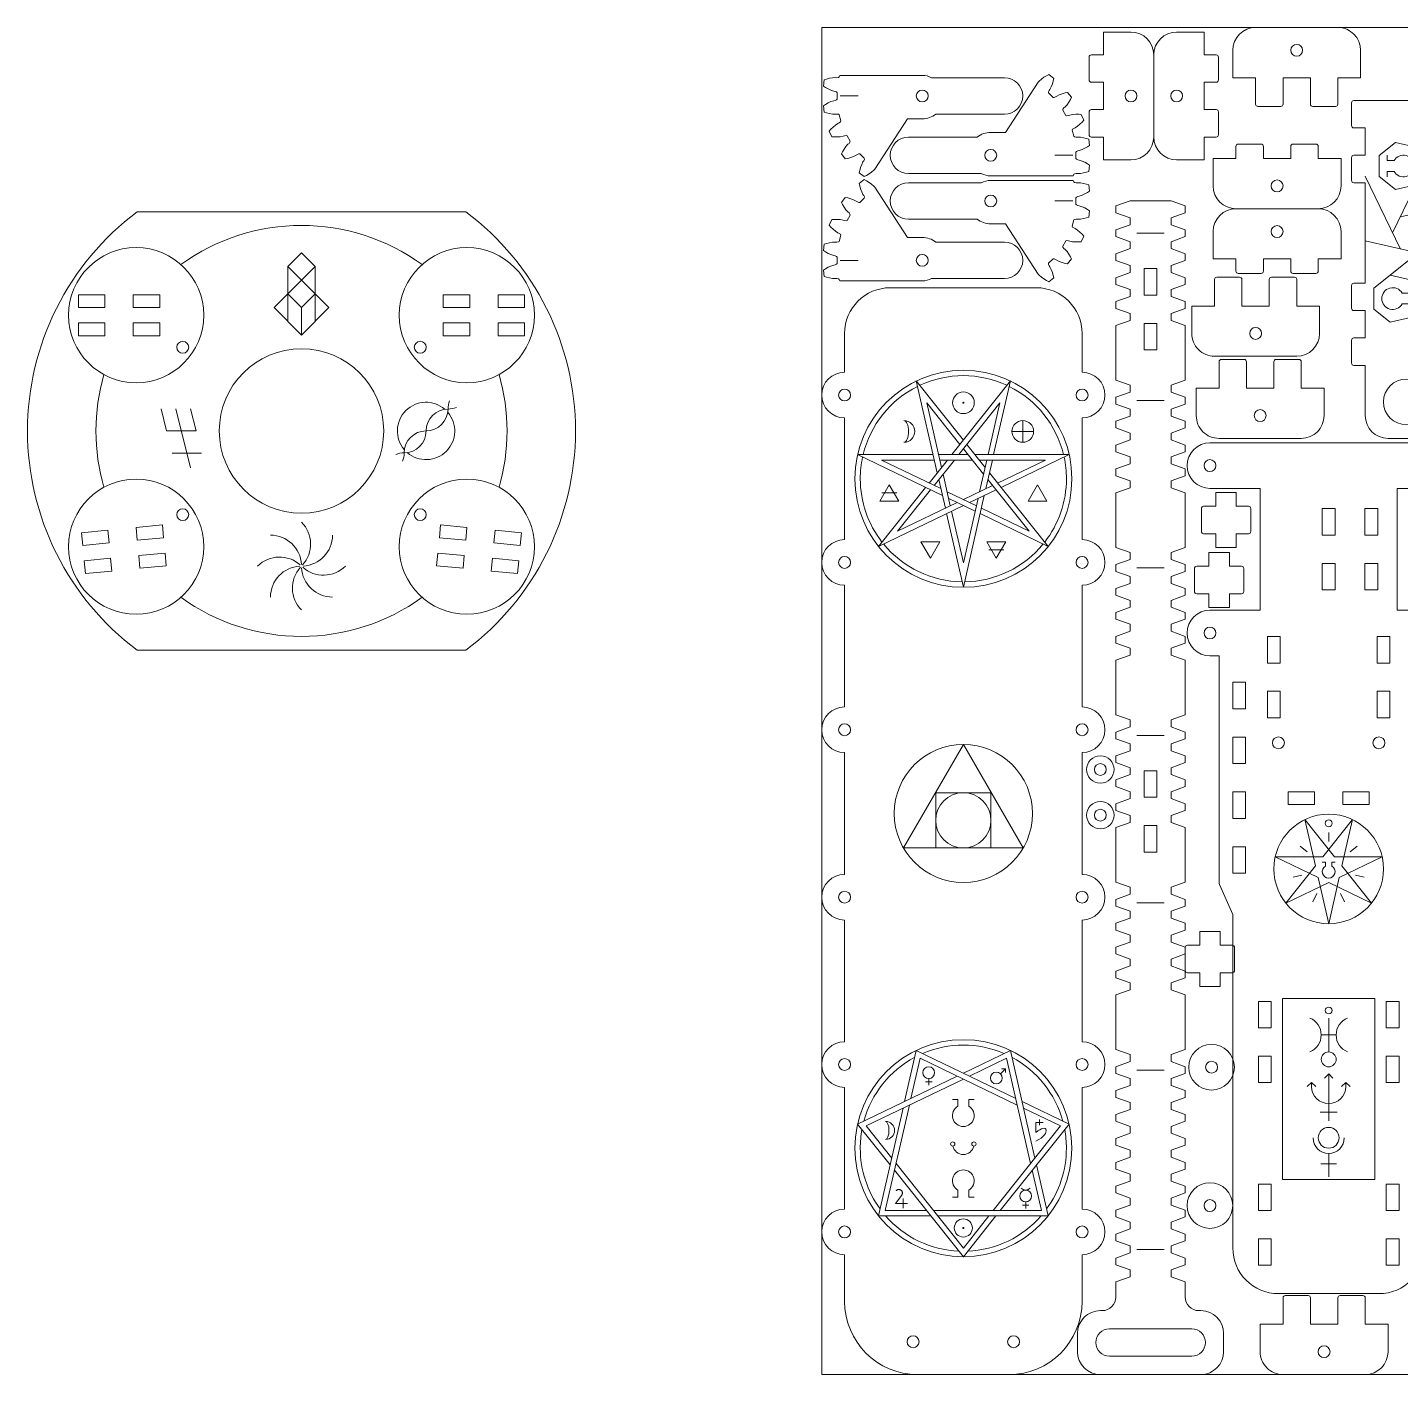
# Model space of a CAD drawing. Header units: millimetres. Extents: x -174 to 931, y -23 to 951.
# Drawn here: x -173.9 to 126.7, y 0 to 295 of the extents above; entities that cross this region are included whole.
import ezdxf

# ---------------------------------------------------------------- set-up
doc = ezdxf.new("R2010")
doc.units = ezdxf.units.MM
doc.layers.get('0').update_dxf_attribs({"lineweight": 25, "true_color": 0xffffff})
doc.layers.add('a', color=7, linetype='Continuous', true_color=0xffffff)
for name, color, linetype, lineweight, true_color in [('First Cuts (Holes)', 3, 'Continuous', 5, 0x00ff00), ('lables', 1, 'Continuous', 5, 0xff0000), ('Mid Cuts', 5, 'Continuous', 5, 0x0000ff), ('Outlines', 4, 'Continuous', 5, 0x00ffff)]:
    doc.layers.add(name, color=color, linetype=linetype, lineweight=lineweight, true_color=true_color)

# ---------------------------------------------------------------- blocks, each defined once
blk = doc.blocks.new('Hole - Screw')
at = {"layer": 'First Cuts (Holes)'}
blk.add_circle((0, 0), 1.3, dxfattribs=at)
blk = doc.blocks.new('Spine - Drive')
at = {"layer": 'lables'}
for p, q in [((-10.3, -20.42), (-5.71, -40.52)), ((0.01, -33.35), (-10.3, -20.42)), ((10.32, -20.42), (-2.54, -36.54)), ((6.64, -36.54), (10.32, -20.42)), ((-7.99, -25.23), (-4.77, -39.33)), ((-0.75, -34.3), (-7.99, -25.23)), ((8, -25.23), (-1.02, -36.54)), ((5.42, -36.54), (8, -25.23)), ((13.01, -29.08), (13.01, -33.83)), ((10.63, -31.46), (15.39, -31.46)), ((4.44, -40.81), (0.01, -35.25)), ((4.78, -39.33), (0.77, -34.3)), ((-6.62, -36.54), (-23.16, -36.54)), ((-23.16, -36.54), (-4.58, -45.48)), ((-17.95, -37.73), (-4.92, -44)), ((-6.35, -37.73), (-17.95, -37.73)), ((-3.49, -37.73), (-7.5, -42.76)), ((-1.97, -37.73), (-6.4, -43.29)), ((1.03, -36.54), (-5.4, -36.54)), ((1.98, -37.73), (-5.13, -37.73)), ((23.17, -36.54), (2.55, -36.54)), ((17.97, -37.73), (3.5, -37.73)), ((3.56, -44.66), (5.15, -37.73)), ((4.93, -44), (6.37, -37.73)), ((7.51, -42.76), (17.97, -37.73)), ((8.27, -43.71), (23.17, -36.54)), ((-5.38, -42), (-3.94, -48.28)), ((-4.43, -40.81), (-2.85, -47.75)), ((14.41, -53.31), (5.39, -42)), ((18.58, -56.64), (5.73, -40.52)), ((-8.26, -43.71), (-18.57, -56.64)), ((-16.21, -43.15), (-18.27, -46.71)), ((-17.83, -44.93), (-14.59, -44.93)), ((-14.15, -46.71), (-16.21, -43.15)), ((-7.16, -44.24), (-14.4, -53.31)), ((-3.55, -44.66), (2.86, -47.75)), ((0.01, -46.38), (6.42, -43.29)), ((1.38, -47.03), (7.18, -44.24)), ((16.22, -43.15), (14.16, -46.71)), ((18.28, -46.71), (16.22, -43.15)), ((-18.57, -56.64), (0.01, -47.69)), ((-18.27, -46.71), (-14.15, -46.71)), ((-14.4, -53.31), (-1.36, -47.03)), ((-3.21, -46.14), (2.59, -48.94)), ((0.01, -65.59), (4.59, -45.48)), ((0.01, -60.25), (3.23, -46.14)), ((14.16, -46.71), (18.28, -46.71)), ((-3.67, -49.47), (0.01, -65.59)), ((-2.57, -48.94), (0.01, -60.25)), ((3.69, -49.47), (18.58, -56.64)), ((3.96, -48.28), (14.41, -53.31)), ((-5.15, -55.62), (-9.27, -55.62)), ((-9.27, -55.62), (-7.21, -59.19)), ((-7.21, -59.19), (-5.15, -55.62)), ((9.28, -55.62), (5.17, -55.62)), ((5.17, -55.62), (7.22, -59.19)), ((7.22, -59.19), (9.28, -55.62)), ((5.6, -57.4), (8.85, -57.4)), ((0, -100), (-13.1, -122.69)), ((13.1, -122.69), (0, -100)), ((6.05, -110.59), (-6.05, -110.59)), ((-6.05, -110.59), (-6.05, -122.69)), ((6.05, -122.69), (6.05, -110.59)), ((-13.1, -122.69), (13.1, -122.69)), ((-12.86, -178.18), (-10.31, -167.03)), ((-10.31, -167.03), (11.49, -177.52)), ((0, -171.99), (10.31, -167.03)), ((10.31, -167.03), (15.69, -190.61)), ((-9.48, -168.74), (11.82, -179)), ((1.37, -172.65), (9.48, -168.74)), ((8.13, -172.15), (9.24, -171.04)), ((9.24, -171.04), (8.39, -171.04)), ((9.24, -171.04), (9.24, -171.89)), ((9.48, -168.74), (14.74, -191.8)), ((-23.16, -183.15), (-1.37, -172.65)), ((-21.31, -183.57), (0, -173.31)), ((-8.29, -173.89), (-6.86, -173.89)), ((-7.58, -173.17), (-7.58, -174.6)), ((-18.58, -203.25), (-13.19, -179.66)), ((-2.38, -177.74), (-1.19, -177.74)), ((-1.19, -177.74), (-1.19, -179.25)), ((1.19, -177.74), (2.38, -177.74)), ((1.19, -177.74), (1.19, -179.25)), ((12.86, -178.18), (23.16, -183.15)), ((13.19, -179.66), (21.31, -183.57)), ((-16.03, -192.09), (-23.16, -183.15)), ((23.16, -183.15), (8.08, -202.06)), ((15.9, -182.77), (17.45, -182.77)), ((16.67, -183.36), (16.67, -182.17)), ((-15.69, -190.61), (-21.31, -183.57)), ((21.31, -183.57), (6.56, -202.06)), ((0, -210.29), (-14.74, -191.8)), ((16.03, -192.09), (18.58, -203.25)), ((0, -212.19), (-15.08, -193.28)), ((15.08, -193.28), (17.09, -202.06)), ((-1.19, -199.13), (-1.19, -197.62)), ((1.19, -199.13), (1.19, -197.62)), ((-13.48, -198.73), (-14.84, -200.53)), ((-12.26, -200.53), (-14.84, -200.53)), ((-13.18, -201.56), (-13.18, -199.48)), ((-2.38, -199.13), (-1.19, -199.13)), ((1.19, -199.13), (2.38, -199.13)), ((12.94, -200.9), (14.37, -200.9)), ((13.65, -200.18), (13.65, -201.61)), ((-7.13, -203.25), (-18.58, -203.25)), ((-8.08, -202.06), (-17.09, -202.06)), ((17.09, -202.06), (-6.56, -202.06)), ((18.58, -203.25), (-5.61, -203.25)), ((7.13, -203.25), (0, -212.19)), ((0, -210.29), (5.61, -203.25))]:
    blk.add_line(p, q, dxfattribs=at)
at = {"layer": 'lables', "flags": 128}
for points in [[(9.55, -21.37, 0.221924), (-9.54, -21.37)], [(-10.03, -21.61, 0.221924), (-21.94, -36.54)], [(21.95, -36.54, 0.221924), (10.04, -21.61)], [(-22.06, -37.07, 0.053142), (-22.57, -41.83, 0.166814), (-17.81, -55.69)], [(17.82, -55.69, 0.166814), (22.58, -41.83, 0.053142), (22.07, -37.07)], [(-17.47, -56.11, 0.221924), (-0.26, -64.4)], [(0.28, -64.4, 0.221924), (17.48, -56.11)], [(8.92, -167.7, 0.20588), (-8.92, -167.7)], [(-10.65, -168.53, 0.20588), (-21.77, -182.48)], [(21.77, -182.48, 0.20588), (10.65, -168.53)], [(-22.2, -184.36, 0.045453), (-22.57, -188.43, 0.15894), (-18.23, -201.74)], [(18.23, -201.74, 0.15894), (22.57, -188.43, 0.045453), (22.2, -184.36)], [(-13.48, -198.74, 0.049246), (-13.41, -198.6, 0.049246), (-13.36, -198.45, 0.049246), (-13.34, -198.3, 0.049246), (-13.35, -198.15, 0.049246), (-13.39, -198, 0.049246), (-13.46, -197.86, 0.049246), (-13.55, -197.73, 0.049246), (-13.67, -197.63, 0.049246), (-13.8, -197.55, 0.049246), (-13.95, -197.5, 0.049246), (-14.1, -197.48, 0.049246), (-14.26, -197.49, 0.049246), (-14.41, -197.53, 0.049246), (-14.55, -197.6, 0.038177), (-14.64, -197.68, 0.038177), (-14.73, -197.76)], [(-17.03, -203.25, 0.20588), (-0.96, -210.99)], [(0.96, -210.99, 0.20588), (17.03, -203.25)]]:
    blk.add_lwpolyline(points, format="xyb", dxfattribs=at)
for points in [[(-11.49, -177.52), (-9.48, -168.74)], [(-17.09, -202.06), (-11.82, -179)], [(15.9, -182.77), (15.9, -185.02)]]:
    blk.add_lwpolyline(points, dxfattribs=at)
at = {"layer": 'lables'}
for centre, radius in [((0.01, -41.83), 23.76), ((0.01, -25.19), 2.38), ((0.01, -25.19), 0.119), ((13.01, -31.46), 2.38), ((0, -115.13), 15.13), ((0, -116.64), 6.05), ((0, -188.43), 23.76), ((-7.58, -171.89), 1.29), ((7.21, -173.06), 1.29), ((-2.32, -187.51), 0.463), ((2.32, -187.51), 0.463), ((13.65, -198.9), 1.29), ((0, -205.9), 1.98), ((0, -205.9), 0.119)]:
    blk.add_circle(centre, radius, dxfattribs=at)
for centre, radius, start, end in [((-13, -31.46), 2.38, 270, 90), ((0, -181.31), 2.38, 120, 60), ((-17.03, -184.55), 1.98, 270, 89.993), ((0, -187.51), 2.32, 191.4783, 348.5217), ((0, -195.56), 2.38, 300, 240), ((13.65, -196.32), 1.29, 220.3649, 319.6351)]:
    blk.add_arc(centre, radius, start, end, dxfattribs=at)
for centre, major_axis, ratio, start_param in [((-13, -31.46), (0, 2.38), 0.416667, 3.141593), ((-17.03, -184.55), (0, 1.98), 0.374351, 3.142245)]:
    blk.add_ellipse(centre, major_axis=major_axis, ratio=ratio, start_param=start_param, end_param=6.283185, dxfattribs=at)
blk.add_open_spline([(15.9, -185.02), (18.28, -182.77), (19.47, -185.02), (15.9, -186.92)], degree=3, dxfattribs=at)
at = {"layer": 'Outlines'}
for p, q in [((-16, 0), (16, 0)), ((-26, -18.5), (-26, -10)), ((26, -18.5), (26, -10)), ((-26, -55.15), (-26, -28.5)), ((26, -55.15), (26, -28.5)), ((-26, -91.8), (-26, -65.15)), ((26, -91.8), (26, -65.15)), ((-26, -128.46), (-26, -101.8)), ((26, -128.46), (26, -101.8)), ((-26, -165.11), (-26, -138.46)), ((26, -165.11), (26, -138.46)), ((-26, -201.76), (-26, -175.11)), ((26, -201.76), (26, -175.11)), ((-26, -211.76), (-26, -222)), ((26, -211.76), (26, -222)), ((-10, -238), (10, -238))]:
    blk.add_line(p, q, dxfattribs=at)
for centre, radius, start, end in [((-16, -10), 10, 90, 180), ((16, -10), 10, 0, 90), ((-26, -23.5), 5, 90, 270), ((26, -23.5), 5, 270, 90), ((-26, -60.15), 5, 90, 270), ((26, -60.15), 5, 270, 90), ((-26, -96.8), 5, 90, 270), ((26, -96.8), 5, 270, 90), ((-26, -133.46), 5, 90, 270), ((26, -133.46), 5, 270, 90), ((-26, -170.11), 5, 90, 270), ((26, -170.11), 5, 270, 90), ((-26, -206.76), 5, 90, 270), ((26, -206.76), 5, 270, 90), ((-10, -222), 16, 180, 270), ((10, -222), 16, 270, 0)]:
    blk.add_arc(centre, radius, start, end, dxfattribs=at)
for p in [(-26, -23.5), (26, -23.5), (-26, -60.15), (26, -60.15), (-26, -96.8), (26, -96.8), (-26, -133.46), (26, -133.46), (-26, -170.11), (26, -170.11), (-26, -206.76), (26, -206.76), (-11, -230.82), (11, -230.82)]:
    blk.add_blockref('Hole - Screw', p, dxfattribs=at)
blk = doc.blocks.new('Hole - Mount')
at = {"layer": 'First Cuts (Holes)'}
for p, q in [((-1.4, 8.9), (1.4, 8.9)), ((-1.4, 3.1), (-1.4, 8.9)), ((1.4, 8.9), (1.4, 3.1)), ((1.4, 3.1), (-1.4, 3.1)), ((-1.4, -3.1), (1.4, -3.1)), ((-1.4, -8.9), (-1.4, -3.1)), ((1.4, -3.1), (1.4, -8.9)), ((1.4, -8.9), (-1.4, -8.9))]:
    blk.add_line(p, q, dxfattribs=at)
blk = doc.blocks.new('Slider - Base Gear')
at = {"layer": 'First Cuts (Holes)'}
for p, q in [((9, -247), (-9, -247)), ((-9, -253), (9, -253))]:
    blk.add_line(p, q, dxfattribs=at)
for centre, start, end in [((-9, -250), 90, 270), ((9, -250), 270, 90)]:
    blk.add_arc(centre, 3, start, end, dxfattribs=at)
at = {"layer": 'lables'}
for p, q in [((3, -7.1), (-3, -7.1)), ((3, -43.75), (-3, -43.75)), ((3, -80.4), (-3, -80.4)), ((3, -117.05), (-3, -117.05)), ((3, -153.71), (-3, -153.71)), ((3, -190.36), (-3, -190.36)), ((3, -229.63), (-3, -229.63))]:
    blk.add_line(p, q, dxfattribs=at)
at = {"layer": 'Outlines'}
for p, q in [((-4.5, 0), (-7.59, -1.12)), ((4.5, 0), (-4.5, 0)), ((4.5, 0), (7.59, -1.12)), ((-7.59, -1.12), (-7.59, -2.6)), ((-7.59, -2.6), (-4.5, -3.72)), ((7.59, -2.6), (4.5, -3.72)), ((7.59, -1.12), (7.59, -2.6)), ((-4.5, -5.24), (-7.59, -6.36)), ((-4.5, -3.72), (-4.5, -5.24)), ((4.5, -3.72), (4.5, -5.24)), ((4.5, -5.24), (7.59, -6.36)), ((-7.59, -6.36), (-7.59, -7.83)), ((-7.59, -7.83), (-4.5, -8.96)), ((-4.5, -8.96), (-4.5, -10.47)), ((7.59, -7.83), (4.5, -8.96)), ((4.5, -8.96), (4.5, -10.47)), ((7.59, -6.36), (7.59, -7.83)), ((-4.5, -10.47), (-7.59, -11.6)), ((-7.59, -11.6), (-7.59, -13.07)), ((4.5, -10.47), (7.59, -11.6)), ((7.59, -11.6), (7.59, -13.07)), ((-7.59, -13.07), (-4.5, -14.19)), ((-4.5, -14.19), (-4.5, -15.71)), ((7.59, -13.07), (4.5, -14.19)), ((4.5, -14.19), (4.5, -15.71)), ((-4.5, -15.71), (-7.59, -16.83)), ((-7.59, -16.83), (-7.59, -18.31)), ((4.5, -15.71), (7.59, -16.83)), ((7.59, -16.83), (7.59, -18.31)), ((-7.59, -18.31), (-4.5, -19.43)), ((-4.5, -20.94), (-7.59, -22.07)), ((-4.5, -19.43), (-4.5, -20.94)), ((7.59, -18.31), (4.5, -19.43)), ((4.5, -19.43), (4.5, -20.94)), ((4.5, -20.94), (7.59, -22.07)), ((-7.59, -22.07), (-7.59, -23.54)), ((-7.59, -23.54), (-4.5, -24.67)), ((7.59, -23.54), (4.5, -24.67)), ((7.59, -22.07), (7.59, -23.54)), ((-4.5, -26.18), (-7.59, -27.3)), ((-4.5, -24.67), (-4.5, -26.18)), ((4.5, -24.67), (4.5, -26.18)), ((4.5, -26.18), (7.59, -27.3)), ((-7.59, -27.3), (-7.59, -37.78)), ((7.59, -27.3), (7.59, -37.78)), ((-7.59, -37.78), (-7.59, -39.25)), ((7.59, -37.78), (7.59, -39.25)), ((-7.59, -39.25), (-4.5, -40.37)), ((-4.5, -41.89), (-7.59, -43.01)), ((-4.5, -40.37), (-4.5, -41.89)), ((7.59, -39.25), (4.5, -40.37)), ((4.5, -40.37), (4.5, -41.89)), ((4.5, -41.89), (7.59, -43.01)), ((-7.59, -43.01), (-7.59, -44.49)), ((-7.59, -44.49), (-4.5, -45.61)), ((7.59, -44.49), (4.5, -45.61)), ((7.59, -43.01), (7.59, -44.49)), ((-4.5, -47.12), (-7.59, -48.25)), ((-4.5, -45.61), (-4.5, -47.12)), ((4.5, -45.61), (4.5, -47.12)), ((4.5, -47.12), (7.59, -48.25)), ((-7.59, -48.25), (-7.59, -49.72)), ((-7.59, -49.72), (-4.5, -50.85)), ((-4.5, -50.85), (-4.5, -52.36)), ((7.59, -49.72), (4.5, -50.85)), ((4.5, -50.85), (4.5, -52.36)), ((7.59, -48.25), (7.59, -49.72)), ((-4.5, -52.36), (-7.59, -53.48)), ((-7.59, -53.48), (-7.59, -54.96)), ((4.5, -52.36), (7.59, -53.48)), ((7.59, -53.48), (7.59, -54.96)), ((-7.59, -54.96), (-4.5, -56.08)), ((-4.5, -56.08), (-4.5, -57.6)), ((7.59, -54.96), (4.5, -56.08)), ((4.5, -56.08), (4.5, -57.6)), ((-4.5, -57.6), (-7.59, -58.72)), ((-7.59, -58.72), (-7.59, -60.19)), ((4.5, -57.6), (7.59, -58.72)), ((7.59, -58.72), (7.59, -60.19)), ((-7.59, -60.19), (-4.5, -61.32)), ((-4.5, -62.83), (-7.59, -63.96)), ((-4.5, -61.32), (-4.5, -62.83)), ((7.59, -60.19), (4.5, -61.32)), ((4.5, -61.32), (4.5, -62.83)), ((4.5, -62.83), (7.59, -63.96)), ((-7.59, -63.96), (-7.59, -75.9)), ((7.59, -63.96), (7.59, -75.9)), ((-7.59, -75.9), (-4.5, -77.03)), ((-4.5, -77.03), (-4.5, -78.54)), ((7.59, -75.9), (4.5, -77.03)), ((4.5, -77.03), (4.5, -78.54)), ((-4.5, -78.54), (-7.59, -79.66)), ((-7.59, -79.66), (-7.59, -81.14)), ((-7.59, -81.14), (-4.5, -82.26)), ((4.5, -78.54), (7.59, -79.66)), ((7.59, -81.14), (4.5, -82.26)), ((7.59, -79.66), (7.59, -81.14)), ((-4.5, -83.78), (-7.59, -84.9)), ((-4.5, -82.26), (-4.5, -83.78)), ((4.5, -82.26), (4.5, -83.78)), ((4.5, -83.78), (7.59, -84.9)), ((-7.59, -84.9), (-7.59, -86.37)), ((-7.59, -86.37), (-4.5, -87.5)), ((7.59, -86.37), (4.5, -87.5)), ((7.59, -84.9), (7.59, -86.37)), ((-4.5, -89.01), (-7.59, -90.14)), ((-7.59, -90.14), (-7.59, -91.61)), ((-4.5, -87.5), (-4.5, -89.01)), ((4.5, -87.5), (4.5, -89.01)), ((4.5, -89.01), (7.59, -90.14)), ((7.59, -90.14), (7.59, -91.61)), ((-7.59, -91.61), (-4.5, -92.73)), ((-4.5, -92.73), (-4.5, -94.25)), ((7.59, -91.61), (4.5, -92.73)), ((4.5, -92.73), (4.5, -94.25)), ((-4.5, -94.25), (-7.59, -95.37)), ((-7.59, -95.37), (-7.59, -96.85)), ((4.5, -94.25), (7.59, -95.37)), ((7.59, -95.37), (7.59, -96.85)), ((-7.59, -96.85), (-4.5, -97.97)), ((-4.5, -97.97), (-4.5, -99.48)), ((7.59, -96.85), (4.5, -97.97)), ((4.5, -97.97), (4.5, -99.48)), ((-4.5, -99.48), (-7.59, -100.61)), ((-7.59, -100.61), (-7.59, -112.55)), ((4.5, -99.48), (7.59, -100.61)), ((7.59, -100.61), (7.59, -112.55)), ((-7.59, -112.55), (-4.5, -113.68)), ((-4.5, -113.68), (-4.5, -115.19)), ((7.59, -112.55), (4.5, -113.68)), ((4.5, -113.68), (4.5, -115.19)), ((-4.5, -115.19), (-7.59, -116.32)), ((-7.59, -116.32), (-7.59, -117.79)), ((4.5, -115.19), (7.59, -116.32)), ((7.59, -116.32), (7.59, -117.79)), ((-7.59, -117.79), (-4.5, -118.91)), ((-4.5, -118.91), (-4.5, -120.43)), ((7.59, -117.79), (4.5, -118.91)), ((4.5, -118.91), (4.5, -120.43)), ((-4.5, -120.43), (-7.59, -121.55)), ((-7.59, -121.55), (-7.59, -123.03)), ((-7.59, -123.03), (-4.5, -124.15)), ((4.5, -120.43), (7.59, -121.55)), ((7.59, -123.03), (4.5, -124.15)), ((7.59, -121.55), (7.59, -123.03)), ((-4.5, -125.66), (-7.59, -126.79)), ((-4.5, -124.15), (-4.5, -125.66)), ((4.5, -124.15), (4.5, -125.66)), ((4.5, -125.66), (7.59, -126.79)), ((-7.59, -126.79), (-7.59, -128.26)), ((-7.59, -128.26), (-4.5, -129.39)), ((7.59, -128.26), (4.5, -129.39)), ((7.59, -126.79), (7.59, -128.26)), ((-4.5, -130.9), (-7.59, -132.02)), ((-7.59, -132.02), (-7.59, -133.5)), ((-4.5, -129.39), (-4.5, -130.9)), ((4.5, -129.39), (4.5, -130.9)), ((4.5, -130.9), (7.59, -132.02)), ((7.59, -132.02), (7.59, -133.5)), ((-7.59, -133.5), (-4.5, -134.62)), ((-4.5, -134.62), (-4.5, -136.14)), ((7.59, -133.5), (4.5, -134.62)), ((4.5, -134.62), (4.5, -136.14)), ((-4.5, -136.14), (-7.59, -137.26)), ((-7.59, -137.26), (-7.59, -149.21)), ((4.5, -136.14), (7.59, -137.26)), ((7.59, -137.26), (7.59, -149.21)), ((-7.59, -149.21), (-4.5, -150.33)), ((7.59, -149.21), (4.5, -150.33)), ((-4.5, -151.84), (-7.59, -152.97)), ((-7.59, -152.97), (-7.59, -154.44)), ((-4.5, -150.33), (-4.5, -151.84)), ((4.5, -150.33), (4.5, -151.84)), ((4.5, -151.84), (7.59, -152.97)), ((7.59, -152.97), (7.59, -154.44)), ((-7.59, -154.44), (-4.5, -155.57)), ((-4.5, -155.57), (-4.5, -157.08)), ((7.59, -154.44), (4.5, -155.57)), ((4.5, -155.57), (4.5, -157.08)), ((-4.5, -157.08), (-7.59, -158.2)), ((-7.59, -158.2), (-7.59, -159.68)), ((4.5, -157.08), (7.59, -158.2)), ((7.59, -158.2), (7.59, -159.68)), ((-7.59, -159.68), (-4.5, -160.8)), ((-4.5, -162.32), (-7.59, -163.44)), ((-4.5, -160.8), (-4.5, -162.32)), ((7.59, -159.68), (4.5, -160.8)), ((4.5, -160.8), (4.5, -162.32)), ((4.5, -162.32), (7.59, -163.44)), ((-7.59, -163.44), (-7.59, -164.91)), ((-7.59, -164.91), (-4.5, -166.04)), ((7.59, -164.91), (4.5, -166.04)), ((7.59, -163.44), (7.59, -164.91)), ((-4.5, -167.55), (-7.59, -168.68)), ((-4.5, -166.04), (-4.5, -167.55)), ((4.5, -166.04), (4.5, -167.55)), ((4.5, -167.55), (7.59, -168.68)), ((-7.59, -168.68), (-7.59, -170.15)), ((-7.59, -170.15), (-4.5, -171.27)), ((-4.5, -171.27), (-4.5, -172.79)), ((7.59, -170.15), (4.5, -171.27)), ((4.5, -171.27), (4.5, -172.79)), ((7.59, -168.68), (7.59, -170.15)), ((-4.5, -172.79), (-7.59, -173.91)), ((-7.59, -173.91), (-7.59, -185.86)), ((4.5, -172.79), (7.59, -173.91)), ((7.59, -173.91), (7.59, -185.86)), ((-7.59, -185.86), (-4.5, -186.98)), ((7.59, -185.86), (4.5, -186.98)), ((-4.5, -188.5), (-7.59, -189.62)), ((-4.5, -186.98), (-4.5, -188.5)), ((4.5, -186.98), (4.5, -188.5)), ((4.5, -188.5), (7.59, -189.62)), ((-7.59, -189.62), (-7.59, -191.09)), ((-7.59, -191.09), (-4.5, -192.22)), ((-4.5, -192.22), (-4.5, -193.73)), ((7.59, -191.09), (4.5, -192.22)), ((4.5, -192.22), (4.5, -193.73)), ((7.59, -189.62), (7.59, -191.09)), ((-4.5, -193.73), (-7.59, -194.86)), ((-7.59, -194.86), (-7.59, -196.33)), ((4.5, -193.73), (7.59, -194.86)), ((7.59, -194.86), (7.59, -196.33)), ((-7.59, -196.33), (-4.5, -197.45)), ((-4.5, -197.45), (-4.5, -198.97)), ((7.59, -196.33), (4.5, -197.45)), ((4.5, -197.45), (4.5, -198.97)), ((-4.5, -198.97), (-7.59, -200.09)), ((-7.59, -200.09), (-7.59, -201.57)), ((4.5, -198.97), (7.59, -200.09)), ((7.59, -200.09), (7.59, -201.57)), ((-7.59, -201.57), (-4.5, -202.69)), ((-4.5, -204.2), (-7.59, -205.33)), ((-4.5, -202.69), (-4.5, -204.2)), ((7.59, -201.57), (4.5, -202.69)), ((4.5, -202.69), (4.5, -204.2)), ((4.5, -204.2), (7.59, -205.33)), ((-7.59, -205.33), (-7.59, -206.8)), ((-7.59, -206.8), (-4.5, -207.93)), ((7.59, -206.8), (4.5, -207.93)), ((7.59, -205.33), (7.59, -206.8)), ((-4.5, -209.44), (-7.59, -210.56)), ((-4.5, -207.93), (-4.5, -209.44)), ((4.5, -207.93), (4.5, -209.44)), ((4.5, -209.44), (7.59, -210.56)), ((-7.59, -210.56), (-7.59, -212.04)), ((-7.59, -212.04), (-4.5, -213.16)), ((-4.5, -213.16), (-4.5, -214.68)), ((7.59, -212.04), (4.5, -213.16)), ((4.5, -213.16), (4.5, -214.68)), ((7.59, -210.56), (7.59, -212.04)), ((-4.5, -214.68), (-7.59, -215.8)), ((-7.59, -215.8), (-7.59, -217.27)), ((4.5, -214.68), (7.59, -215.8)), ((7.59, -215.8), (7.59, -217.27)), ((-7.59, -217.27), (-4.5, -218.4)), ((-4.5, -218.4), (-4.5, -219.91)), ((7.59, -217.27), (4.5, -218.4)), ((4.5, -218.4), (4.5, -219.91)), ((-4.5, -219.91), (-7.59, -221.04)), ((-7.59, -221.04), (-7.59, -222.51)), ((4.5, -219.91), (7.59, -221.04)), ((7.59, -221.04), (7.59, -222.51)), ((-7.59, -222.51), (-4.5, -223.63)), ((-4.5, -225.15), (-7.59, -226.27)), ((-4.5, -223.63), (-4.5, -225.15)), ((7.59, -222.51), (4.5, -223.63)), ((4.5, -223.63), (4.5, -225.15)), ((4.5, -225.15), (7.59, -226.27)), ((-7.59, -226.27), (-7.59, -227.75)), ((-7.59, -227.75), (-4.5, -228.87)), ((7.59, -227.75), (4.5, -228.87)), ((7.59, -226.27), (7.59, -227.75)), ((-4.5, -230.38), (-7.59, -231.51)), ((-4.5, -228.87), (-4.5, -230.38)), ((4.5, -228.87), (4.5, -230.38)), ((4.5, -230.38), (7.59, -231.51)), ((-7.59, -231.51), (-7.59, -232.98)), ((-7.59, -232.98), (-4.5, -234.11)), ((-4.5, -234.11), (-4.5, -235.62)), ((7.59, -232.98), (4.5, -234.11)), ((4.5, -234.11), (4.5, -235.62)), ((7.59, -231.51), (7.59, -232.98)), ((-4.5, -235.62), (-7.59, -236.74)), ((-7.59, -236.74), (-7.59, -240.03)), ((4.5, -235.62), (7.59, -236.74)), ((7.59, -236.74), (7.59, -240.03)), ((-10.59, -243.03), (-11, -243.03)), ((11, -243.03), (10.59, -243.03)), ((-16, -248.03), (-16, -252.03)), ((16, -252.03), (16, -248.03)), ((-11, -257.03), (11, -257.03))]:
    blk.add_line(p, q, dxfattribs=at)
for centre, radius, start, end in [((-10.59, -240.03), 3, 270, 0), ((10.59, -240.03), 3, 180, 270), ((-11, -248.03), 5, 90, 180), ((11, -248.03), 5, 0, 90), ((-11, -252.03), 5, 180, 270), ((11, -252.03), 5, 270, 0)]:
    blk.add_arc(centre, radius, start, end, dxfattribs=at)
for p in [(0, -23.75), (0, -133.71)]:
    blk.add_blockref('Hole - Mount', p)
blk = doc.blocks.new('Bracket - Short Pin cut x2')
at = {"layer": 'Outlines'}
for p, q in [((-6, 14), (-6, 9)), ((0, 14), (-6, 14)), ((10, 14), (16, 14)), ((16, 14), (16, 9)), ((-9.15, 8.5), (-9.15, 3.5)), ((-8.65, 9), (-6, 9)), ((5, 9), (5, -9)), ((18.65, 9), (16, 9)), ((19.15, 8.5), (19.15, 3.5)), ((-8.65, 3), (-6, 3)), ((-6, 3), (-6, -3)), ((18.65, 3), (16, 3)), ((16, 3), (16, -3)), ((-8.65, -3), (-6, -3)), ((18.65, -3), (16, -3)), ((-9.15, -3.5), (-9.15, -8.5)), ((19.15, -3.5), (19.15, -8.5)), ((-8.65, -9), (-6, -9)), ((-6, -9), (-6, -14)), ((16, -9), (16, -14)), ((18.65, -9), (16, -9)), ((-6, -14), (0, -14)), ((16, -14), (10, -14))]:
    blk.add_line(p, q, dxfattribs=at)
for centre, radius, start, end in [((0, 9), 5, 0, 90), ((10, 9), 5, 90, 180), ((-8.65, 8.5), 0.5, 90, 180), ((18.65, 8.5), 0.5, 0, 90), ((-8.65, 3.5), 0.5, 180, 270), ((18.65, 3.5), 0.5, 270, 0), ((-8.65, -3.5), 0.5, 90, 180), ((18.65, -3.5), 0.5, 0, 90), ((-8.65, -8.5), 0.5, 180, 270), ((0, -9), 5, 270, 0), ((10, -9), 5, 180, 270), ((18.65, -8.5), 0.5, 270, 0)]:
    blk.add_arc(centre, radius, start, end, dxfattribs=at)
for p in [(0, 0), (10, 0)]:
    blk.add_blockref('Hole - Screw', p, dxfattribs=at)
blk = doc.blocks.new('Washer')
at = {"layer": 'Outlines'}
blk.add_circle((0, 0), 5, dxfattribs=at)
blk.add_blockref('Hole - Screw', (0, 0), dxfattribs=at)
blk = doc.blocks.new('Bracket - Long Pin')
at = {"layer": 'Outlines'}
for p, q in [((-6, 14), (-6, 9)), ((0, 14), (-6, 14)), ((-12.3, 8.5), (-12.3, 3.5)), ((-11.8, 9), (-6, 9)), ((5, 9), (5, -9)), ((-11.8, 3), (-6, 3)), ((-6, 3), (-6, -3)), ((-11.8, -3), (-6, -3)), ((-12.3, -3.5), (-12.3, -8.5)), ((-11.8, -9), (-6, -9)), ((-6, -9), (-6, -14)), ((-6, -14), (0, -14))]:
    blk.add_line(p, q, dxfattribs=at)
for centre, radius, start, end in [((0, 9), 5, 0, 90), ((-11.8, 8.5), 0.5, 90, 180), ((-11.8, 3.5), 0.5, 180, 270), ((-11.8, -3.5), 0.5, 90, 180), ((-11.8, -8.5), 0.5, 180, 270), ((0, -9), 5, 270, 0)]:
    blk.add_arc(centre, radius, start, end, dxfattribs=at)
blk.add_blockref('Hole - Screw', (0, 0), dxfattribs=at)
blk = doc.blocks.new('Rib 10mm')
at = {"layer": 'lables'}
blk.add_line((-18, 0), (-14, 0), dxfattribs=at)
at = {"layer": 'Outlines'}
for p, q in [((-21.65, 2.16), (-21.47, 3.52)), ((-21.47, 3.52), (-20.97, 3.68)), ((-20.97, 3.68), (-20.3, 3.86)), ((-20.3, 3.86), (-19.64, 3.97)), ((-19.64, 3.97), (-18.99, 4.01)), ((-18.99, 4.01), (-18.68, 4)), ((-18.68, 4), (-18.35, 4.02)), ((-18.35, 4.02), (-18.16, 4.16)), ((-18.16, 4.16), (-18.07, 4.5)), ((0, 4.5), (-18.07, 4.5)), ((18, 4), (2.06, 4)), ((-21.2, 1.87), (-21.65, 2.16)), ((-20.61, 1.53), (-21.2, 1.87)), ((-20, 1.25), (-20.61, 1.53)), ((-19.39, 1.04), (-20, 1.25)), ((-19.08, 0.97), (-19.39, 1.04)), ((-18.77, 0.87), (-19.08, 0.97)), ((-18.62, 0.69), (-18.77, 0.87)), ((-18.62, -0.69), (-18.62, 0.69)), ((-21.65, -2.16), (-21.2, -1.87)), ((-21.47, -3.52), (-21.65, -2.16)), ((-21.2, -1.87), (-20.61, -1.53)), ((-20.61, -1.53), (-20, -1.25)), ((-20, -1.25), (-19.39, -1.04)), ((-19.39, -1.04), (-19.08, -0.97)), ((-19.08, -0.97), (-18.77, -0.87)), ((-18.77, -0.87), (-18.62, -0.69)), ((-20.97, -3.68), (-21.47, -3.52)), ((-20.3, -3.86), (-20.97, -3.68)), ((-19.64, -3.97), (-20.3, -3.86)), ((-18.99, -4.01), (-19.64, -3.97)), ((-18.68, -4), (-18.99, -4.01)), ((-18.35, -4.02), (-18.68, -4)), ((-18.46, -6.02), (-18.17, -5.88)), ((-18.16, -4.16), (-18.35, -4.02)), ((-18.17, -5.88), (-17.9, -5.7)), ((-17.81, -5.48), (-18.16, -4.16)), ((-17.9, -5.7), (-17.81, -5.48)), ((-10.38, -16.03), (-3.24, -5)), ((0, -5), (-3.24, -5)), ((18, -4), (3, -4)), ((-20.35, -7.69), (-20, -7.29)), ((-19.83, -8.95), (-20.35, -7.69)), ((-20, -7.29), (-19.51, -6.81)), ((-19.3, -8.98), (-19.83, -8.95)), ((-19.51, -6.81), (-18.99, -6.38)), ((-18.61, -8.98), (-19.3, -8.98)), ((-18.99, -6.38), (-18.46, -6.02)), ((-17.94, -8.92), (-18.61, -8.98)), ((-17.31, -8.79), (-17.94, -8.92)), ((-17.01, -8.7), (-17.31, -8.79)), ((-16.69, -8.63), (-17.01, -8.7)), ((-16.47, -8.72), (-16.69, -8.63)), ((-15.78, -9.9), (-16.47, -8.72)), ((-17.43, -12.22), (-17.08, -11.63)), ((-17.08, -11.63), (-16.7, -11.08)), ((-16.7, -11.08), (-16.27, -10.59)), ((-16.27, -10.59), (-16.03, -10.38)), ((-16.03, -10.38), (-15.82, -10.14)), ((-15.82, -10.14), (-15.78, -9.9)), ((-17.67, -12.7), (-17.43, -12.22)), ((-16.84, -13.78), (-17.67, -12.7)), ((-16.32, -13.67), (-16.84, -13.78)), ((-15.65, -13.49), (-16.32, -13.67)), ((-15.02, -13.26), (-15.65, -13.49)), ((-14.44, -12.97), (-15.02, -13.26)), ((-14.18, -12.8), (-14.44, -12.97)), ((-13.89, -12.66), (-14.18, -12.8)), ((-13.65, -12.68), (-13.89, -12.66)), ((-12.68, -13.65), (-13.65, -12.68)), ((-13.6, -12.73), (-13.65, -12.68)), ((-13.49, -15.65), (-13.26, -15.02)), ((-13.26, -15.02), (-12.97, -14.44)), ((-12.97, -14.44), (-12.8, -14.18)), ((-12.8, -14.18), (-12.66, -13.89)), ((-12.66, -13.89), (-12.68, -13.65)), ((-13.78, -16.84), (-13.67, -16.32)), ((-12.7, -17.67), (-13.78, -16.84)), ((-13.67, -16.32), (-13.49, -15.65)), ((-12.22, -17.43), (-12.7, -17.67)), ((-11.63, -17.08), (-12.22, -17.43)), ((-11.08, -16.7), (-11.63, -17.08)), ((-10.59, -16.27), (-11.08, -16.7)), ((-10.38, -16.03), (-10.59, -16.27))]:
    blk.add_line(p, q, dxfattribs=at)
for centre, radius, start, end in [((0, 0), 4.5, 62.734, 90), ((18, 0), 4, 270, 90), ((0, 0), 5, 270, 306.8699)]:
    blk.add_arc(centre, radius, start, end, dxfattribs=at)
blk.add_blockref('Hole - Screw', (0, 0), dxfattribs=at)
blk = doc.blocks.new('Crossbar - motor mount')
at = {"layer": 'First Cuts (Holes)'}
for p, q in [((10.1, -98.4), (-10.1, -98.4)), ((-10.1, -98.4), (-10.1, -138)), ((10.1, -138), (10.1, -98.4)), ((-10.1, -138), (10.1, -138))]:
    blk.add_line(p, q, dxfattribs=at)
for centre, radius in [((0, -70), 12), ((0, -60), 0.75), ((0, -101), 0.75)]:
    blk.add_circle(centre, radius, dxfattribs=at)
at = {"layer": 'lables'}
for p, q in [((1.29, -67.33), (-5.21, -59.19)), ((-5.21, -59.19), (-2.89, -69.34)), ((5.21, -59.19), (-1.29, -67.33)), ((2.89, -69.34), (5.21, -59.19)), ((0, -62), (0, -64)), ((-6.25, -65.01), (-4.69, -66.26)), ((6.25, -65.01), (4.69, -66.26)), ((-1.29, -67.33), (-11.7, -67.33)), ((-11.7, -67.33), (-2.32, -71.85)), ((-1.4, -68.5), (-0.7, -68.5)), ((-0.7, -68.5), (-0.7, -69.39)), ((0.7, -68.5), (1.4, -68.5)), ((0.7, -68.5), (0.7, -69.39)), ((11.7, -67.33), (1.29, -67.33)), ((2.32, -71.85), (11.7, -67.33)), ((-2.89, -69.34), (-9.38, -77.48)), ((-7.8, -71.78), (-5.85, -71.34)), ((-2.32, -71.85), (0, -82)), ((0, -82), (2.32, -71.85)), ((9.38, -77.48), (2.89, -69.34)), ((7.8, -71.78), (5.85, -71.34)), ((-9.38, -77.48), (0, -72.96)), ((0, -72.96), (9.38, -77.48)), ((-3.47, -77.21), (-2.6, -75.41)), ((3.47, -77.21), (2.6, -75.41)), ((0, -110.06), (0, -102.66)), ((-1.64, -106.36), (1.64, -106.36)), ((-3.74, -116.73), (-4.68, -117.66)), ((-3.74, -117.66), (-3.74, -116.73)), ((-3.74, -116.73), (-2.81, -117.66)), ((0, -114.86), (-0.94, -115.79)), ((0, -125.14), (0, -114.86)), ((0, -114.86), (0.94, -115.79)), ((2.81, -117.66), (3.74, -116.73)), ((3.74, -117.66), (3.74, -116.73)), ((3.74, -116.73), (4.68, -117.66)), ((-1.87, -123.27), (1.87, -123.27)), ((0, -132.28), (0, -137.41)), ((-1.71, -134.56), (1.71, -134.56))]:
    blk.add_line(p, q, dxfattribs=at)
for centre, radius in [((0, -111.7), 1.64), ((0, -128.87), 2.28)]:
    blk.add_circle(centre, radius, dxfattribs=at)
for centre, radius, start, end in [((0, -70.6), 1.4, 120, 60), ((-5.65, -106.36), 4.01, 292.6199, 67.3801), ((5.65, -106.36), 4.01, 112.6199, 247.3801), ((0, -117.66), 3.74, 180, 0), ((0, -128.87), 3.42, 180, 0)]:
    blk.add_arc(centre, radius, start, end, dxfattribs=at)
at = {"layer": 'Outlines'}
for p, q in [((-26, 23.33), (26, 23.33)), ((-26, 13.33), (-15, 13.33)), ((-15, 13.33), (-15, -13.33)), ((15, 13.33), (15, -13.33)), ((15, 13.33), (26, 13.33)), ((-26, -13.33), (-15, -13.33)), ((15, -13.33), (26, -13.33)), ((-26, -23.33), (-24, -23.33)), ((-24, -23.33), (-24, -73)), ((24, -23.33), (26, -23.33)), ((24, -23.33), (24, -73)), ((-21, -80), (-23.91, -73.4)), ((21, -80), (23.91, -73.4)), ((-21, -153), (-21, -80)), ((21, -153), (21, -80)), ((11, -163), (-11, -163))]:
    blk.add_line(p, q, dxfattribs=at)
for centre, radius, start, end in [((-26, 18.33), 5, 90, 270), ((26, 18.33), 5, 270, 90), ((-26, -18.33), 5, 90, 270), ((26, -18.33), 5, 270, 90), ((-23, -73), 1, 180, 203.8405), ((23, -73), 1, 336.1595, 0), ((-11, -153), 10, 180, 270), ((11, -153), 10, 270, 0)]:
    blk.add_arc(centre, radius, start, end, dxfattribs=at)
for p in [(0, 0), (9.35, 0), (-14, -107.9), (14, -107.9), (-14, -147.9), (14, -147.9)]:
    blk.add_blockref('Hole - Mount', p)
at = {"layer": 'a', "rotation": 360}
blk.add_blockref('Hole - Screw', (-11, -42.38), dxfattribs=at)
at = {"layer": 'a', "yscale": -1, "rotation": 180}
blk.add_blockref('Hole - Screw', (11, -42.38), dxfattribs=at)
at = {"layer": 'lables'}
for p in [(-12, -28), (12, -28), (-19.6, -38.03), (19.6, -38.03), (-19.6, -62.03), (19.6, -62.03)]:
    blk.add_blockref('Hole - Mount', p, dxfattribs=at)
at = {"layer": 'lables', "rotation": 90}
blk.add_blockref('Hole - Mount', (0, -54.5), dxfattribs=at)
at = {"layer": 'Outlines'}
for p in [(-26, 18.33), (26, 18.33), (-26, -18.33), (26, -18.33)]:
    blk.add_blockref('Hole - Screw', p, dxfattribs=at)
blk = doc.blocks.new('Spacer - Motor to Spine')
at = {"layer": 'Outlines'}
blk.add_circle((0, 0), 3, dxfattribs=at)
blk.add_blockref('Hole - Screw', (0, 0), dxfattribs=at)
blk = doc.blocks.new('Spacer - Motor Single')
at = {"layer": 'Outlines'}
for p, q in [((-2.25, 3), (-2.25, 6)), ((-2.25, 6), (2.25, 6)), ((2.25, 6), (2.25, 3)), ((-5.4, 2.5), (-5.4, -2.5)), ((-4.9, 3), (-2.25, 3)), ((4.9, 3), (2.25, 3)), ((5.4, 2.5), (5.4, -2.5)), ((-4.9, -3), (-2.25, -3)), ((-2.25, -6), (-2.25, -3)), ((4.9, -3), (2.25, -3)), ((2.25, -3), (2.25, -6)), ((2.25, -6), (-2.25, -6))]:
    blk.add_line(p, q, dxfattribs=at)
for centre, start, end in [((-4.9, 2.5), 90, 180), ((4.9, 2.5), 0, 90), ((-4.9, -2.5), 180, 270), ((4.9, -2.5), 270, 0)]:
    blk.add_arc(centre, 0.5, start, end, dxfattribs=at)
blk = doc.blocks.new('Spacer - Tail')
at = {"layer": 'First Cuts (Holes)'}
blk.add_circle((13, -66), 5, dxfattribs=at)
at = {"layer": 'lables'}
for p, q in [((10.93, -10.22), (8.94, -14.35)), ((15.4, -9.2), (10.93, -10.22)), ((18.98, -12.06), (15.4, -9.2)), ((17.19, -11.97), (17.19, -13.16)), ((16, -29), (8.94, -14.35)), ((17.19, -13.16), (15.69, -13.16)), ((18.98, -16.64), (18.98, -12.06)), ((14.31, -32.52), (22, -16.54)), ((15.4, -19.49), (18.98, -16.64)), ((17.19, -15.53), (15.69, -15.53)), ((17.19, -15.53), (17.19, -16.72)), ((10.93, -18.47), (15.4, -19.49)), ((14.31, -25.48), (3, -22.9)), ((10.5, -24.61), (3, -30.59)), ((7.45, -27.05), (7.45, -43.05)), ((7.45, -30.95), (20.14, -41.08)), ((10.5, -33.39), (22, -30.76)), ((16.56, -38.22), (12.09, -39.24)), ((12.09, -39.24), (10.1, -43.37)), ((12.41, -42.18), (12.41, -40.99)), ((20.14, -45.66), (20.14, -41.08)), ((10.1, -43.37), (12.09, -47.5)), ((12.41, -42.18), (13.92, -42.18)), ((12.41, -45.74), (12.41, -44.56)), ((12.41, -44.56), (13.92, -44.56)), ((12.09, -47.5), (16.56, -48.51)), ((16.56, -48.51), (20.14, -45.66))]:
    blk.add_line(p, q, dxfattribs=at)
for centre, start, end in [((13.63, -14.35), 30, 330), ((15.98, -43.37), 210, 150)]:
    blk.add_arc(centre, 2.38, start, end, dxfattribs=at)
at = {"layer": 'Outlines'}
for p, q in [((0, -0.5), (0, -5.5)), ((0.5, 0), (24.5, 0)), ((25, -0.5), (25, -5.5)), ((0.5, -6), (3, -6)), ((3, -6), (3, -12)), ((24.5, -6), (22, -6)), ((22, -6), (22, -12)), ((0.5, -12), (3, -12)), ((24.5, -12), (22, -12)), ((0, -12.5), (0, -17.5)), ((25, -12.5), (25, -17.5)), ((0.5, -18), (3, -18)), ((3, -18), (3, -40)), ((22, -18), (22, -40)), ((24.5, -18), (22, -18)), ((0, -40.5), (0, -45.5)), ((0.5, -40), (3, -40)), ((24.5, -40), (22, -40)), ((25, -40.5), (25, -45.5)), ((0.5, -46), (3, -46)), ((3, -46), (3, -52)), ((24.5, -46), (22, -46)), ((22, -46), (22, -52)), ((0, -52.5), (0, -57.5)), ((0.5, -52), (3, -52)), ((24.5, -52), (22, -52)), ((25, -52.5), (25, -57.5)), ((0.5, -58), (3, -58)), ((3, -58), (3, -69)), ((22, -58), (22, -69)), ((24.5, -58), (22, -58)), ((8, -74), (17, -74))]:
    blk.add_line(p, q, dxfattribs=at)
for centre, radius, start, end in [((0.5, -0.5), 0.5, 90, 180), ((24.5, -0.5), 0.5, 0, 90), ((0.5, -5.5), 0.5, 180, 270), ((24.5, -5.5), 0.5, 270, 0), ((0.5, -12.5), 0.5, 90, 180), ((24.5, -12.5), 0.5, 0, 90), ((0.5, -17.5), 0.5, 180, 270), ((24.5, -17.5), 0.5, 270, 0), ((0.5, -40.5), 0.5, 90, 180), ((24.5, -40.5), 0.5, 0, 90), ((0.5, -45.5), 0.5, 180, 270), ((24.5, -45.5), 0.5, 270, 0), ((0.5, -52.5), 0.5, 90, 180), ((24.5, -52.5), 0.5, 0, 90), ((0.5, -57.5), 0.5, 180, 270), ((24.5, -57.5), 0.5, 270, 0), ((8, -69), 5, 180, 270), ((17, -69), 5, 270, 0)]:
    blk.add_arc(centre, radius, start, end, dxfattribs=at)
blk = doc.blocks.new('Leg Mount - Mid')
at = {"layer": 'lables'}
for p, q in [((-3, 36), (0, 39)), ((3, 36), (0, 39)), ((0, 33), (-3, 36)), ((-3, 30), (-3, 36)), ((0, 33), (3, 36)), ((3, 36), (3, 30)), ((-3, 30), (0, 33)), ((3, 30), (0, 33)), ((-6, 27), (-3, 30)), ((0, 27), (-3, 30)), ((0, 27), (-3, 30)), ((-3, 24), (-3, 30)), ((0, 27), (3, 30)), ((0, 27), (3, 30)), ((6, 27), (3, 30)), ((3, 30), (3, 24)), ((0, 21), (6, 27)), ((0, 21), (0, 27)), ((-29.54, 0), (-30.75, 4.85)), ((-24.29, -8.08), (-27.52, 4.85)), ((-23.08, 0), (-24.29, 4.85)), ((-23.08, 0), (-29.54, 0)), ((-21.87, -4.85), (-28.33, -4.85))]:
    blk.add_line(p, q, dxfattribs=at)
at = {"layer": 'lables', "flags": 128}
blk.add_lwpolyline([(-6, 27), (0, 21)], dxfattribs=at)
at = {"layer": 'lables'}
for centre in [(-36.21, 25.35), (36.21, 25.35), (-36.21, -25.35), (36.21, -25.35)]:
    blk.add_circle(centre, 14.8, dxfattribs=at)
for centre, radius, start, end in [((0, 0), 45, 54.0587, 125.9413), ((0, 0), 45, 164.0746, 195.9254), ((0, 0), 45, 344.0746, 15.9254), ((27.28, 0), 6.28, 49.1559, 220.8441), ((36.88, 4.8), 4.8, 157.6247, 180), ((27.28, 0), 6.28, 229.1559, 40.8441), ((32.08, 0), 4.8, 90, 180), ((27.28, 4.8), 4.8, 270, 0), ((32.08, 9.6), 4.8, 270, 292.3753), ((27.28, -4.8), 4.8, 90, 180), ((22.48, 0), 4.8, 270, 0), ((22.48, -9.6), 4.8, 90, 112.3753), ((17.68, -4.8), 4.8, 337.6247, 0), ((-4.8, -24.8), 6.79, 318.0389, 45), ((-6.79, -29.6), 6.79, 3.0389, 90), ((0, -22.81), 6.79, 273.0389, 0), ((-4.8, -34.4), 6.79, 48.0389, 135), ((0, -36.39), 6.79, 93.0389, 180), ((4.8, -34.4), 6.79, 138.0389, 225), ((6.79, -29.6), 6.79, 183.0389, 270), ((4.8, -24.8), 6.79, 228.0389, 315), ((0, 0), 45, 234.0587, 305.9413)]:
    blk.add_arc(centre, radius, start, end, dxfattribs=at)
at = {"layer": 'Mid Cuts'}
blk.add_circle((0, 0), 18, dxfattribs=at)
at = {"layer": 'Outlines'}
for p, q in [((36, 48), (-36, 48)), ((36, -48), (-36, -48))]:
    blk.add_line(p, q, dxfattribs=at)
for start, end in [(126.8699, 233.1301), (306.8699, 53.1301)]:
    blk.add_arc((0, 0), 60, start, end, dxfattribs=at)
for name, p, rotation in [('Hole - Mount', (-39.93, 28.44), 90), ('Hole - Mount', (-39.93, 22.26), 90), ('Hole - Screw', (-26, 18.33), 180), ('Hole - Screw', (26, 18.33), 180), ('Hole - Mount', (-39.18, -22.84), 95.50193900000001), ('Hole - Mount', (39.18, -22.84), 84.49806124530771), ('Hole - Mount', (-38.59, -28.99), 95.50193900000001), ('Hole - Mount', (38.59, -28.99), 84.49806124530771)]:
    blk.add_blockref(name, p, dxfattribs=dict(rotation=rotation))
at = {"yscale": -1, "rotation": 89.99999999999999}
for p in [(39.93, 28.44), (39.93, 22.26)]:
    blk.add_blockref('Hole - Mount', p, dxfattribs=at)
at = {"layer": 'a'}
blk.add_blockref('Hole - Screw', (-26, -18.33), dxfattribs=at)
at = {"layer": 'a', "rotation": 180}
blk.add_blockref('Hole - Screw', (26, -18.33), dxfattribs=at)

msp = doc.modelspace()

# ---------------------------------------------------------------- linework, layer by layer
at = {"layer": 'lables'}
for p, q in [((0, 0), (0, 295)), ((308, 295), (0, 295)), ((308, 0), (0, 0))]:
    msp.add_line(p, q, dxfattribs=at)

# ---------------------------------------------------------------- block references
for name, p in [('Rib 10mm', (22, 280)), ('Crossbar - motor mount', (111, 180.72))]:
    msp.add_blockref(name, p)
at = {"rotation": 180}
msp.add_blockref('Rib 10mm', (37, 267), dxfattribs=at)
at = {"yscale": -1}
for p, rotation in [((22, 244), 360), ((37, 257), 180)]:
    msp.add_blockref('Rib 10mm', p, dxfattribs=dict(at, rotation=rotation))
at = {"layer": 'lables'}
msp.add_blockref('Leg Mount - Mid', (-113.92, 206.64), dxfattribs=at)
at = {"layer": 'Mid Cuts'}
for name, p, rotation in [('Bracket - Long Pin', (104, 290), 90), ('Bracket - Short Pin cut x2', (99.7, 250.3), 90), ('Bracket - Long Pin', (95, 228), 270), ('Bracket - Long Pin', (96, 210), 270), ('Bracket - Long Pin', (110, 5), 270)]:
    msp.add_blockref(name, p, dxfattribs=dict(at, rotation=rotation))
for name, p in [('Bracket - Short Pin cut x2', (67.7, 280)), ('Slider - Base Gear', (72, 257.03)), ('Spine - Drive', (31, 238)), ('Washer', (85.35, 67.31)), ('Washer', (85, 37))]:
    msp.add_blockref(name, p, dxfattribs=at)
at = {"layer": 'Outlines', "yscale": -1, "rotation": 180}
msp.add_blockref('Spacer - Tail', (141, 279), dxfattribs=at)
at = {"layer": 'Outlines'}
for name, p in [('Spacer - Motor Single', (88.52, 187.14)), ('Spacer - Motor Single', (87, 174)), ('Spacer - Motor to Spine', (61, 132.5)), ('Spacer - Motor to Spine', (61, 122.5)), ('Spacer - Motor Single', (85, 91))]:
    msp.add_blockref(name, p, dxfattribs=at)

doc.saveas('drawing.dxf')
